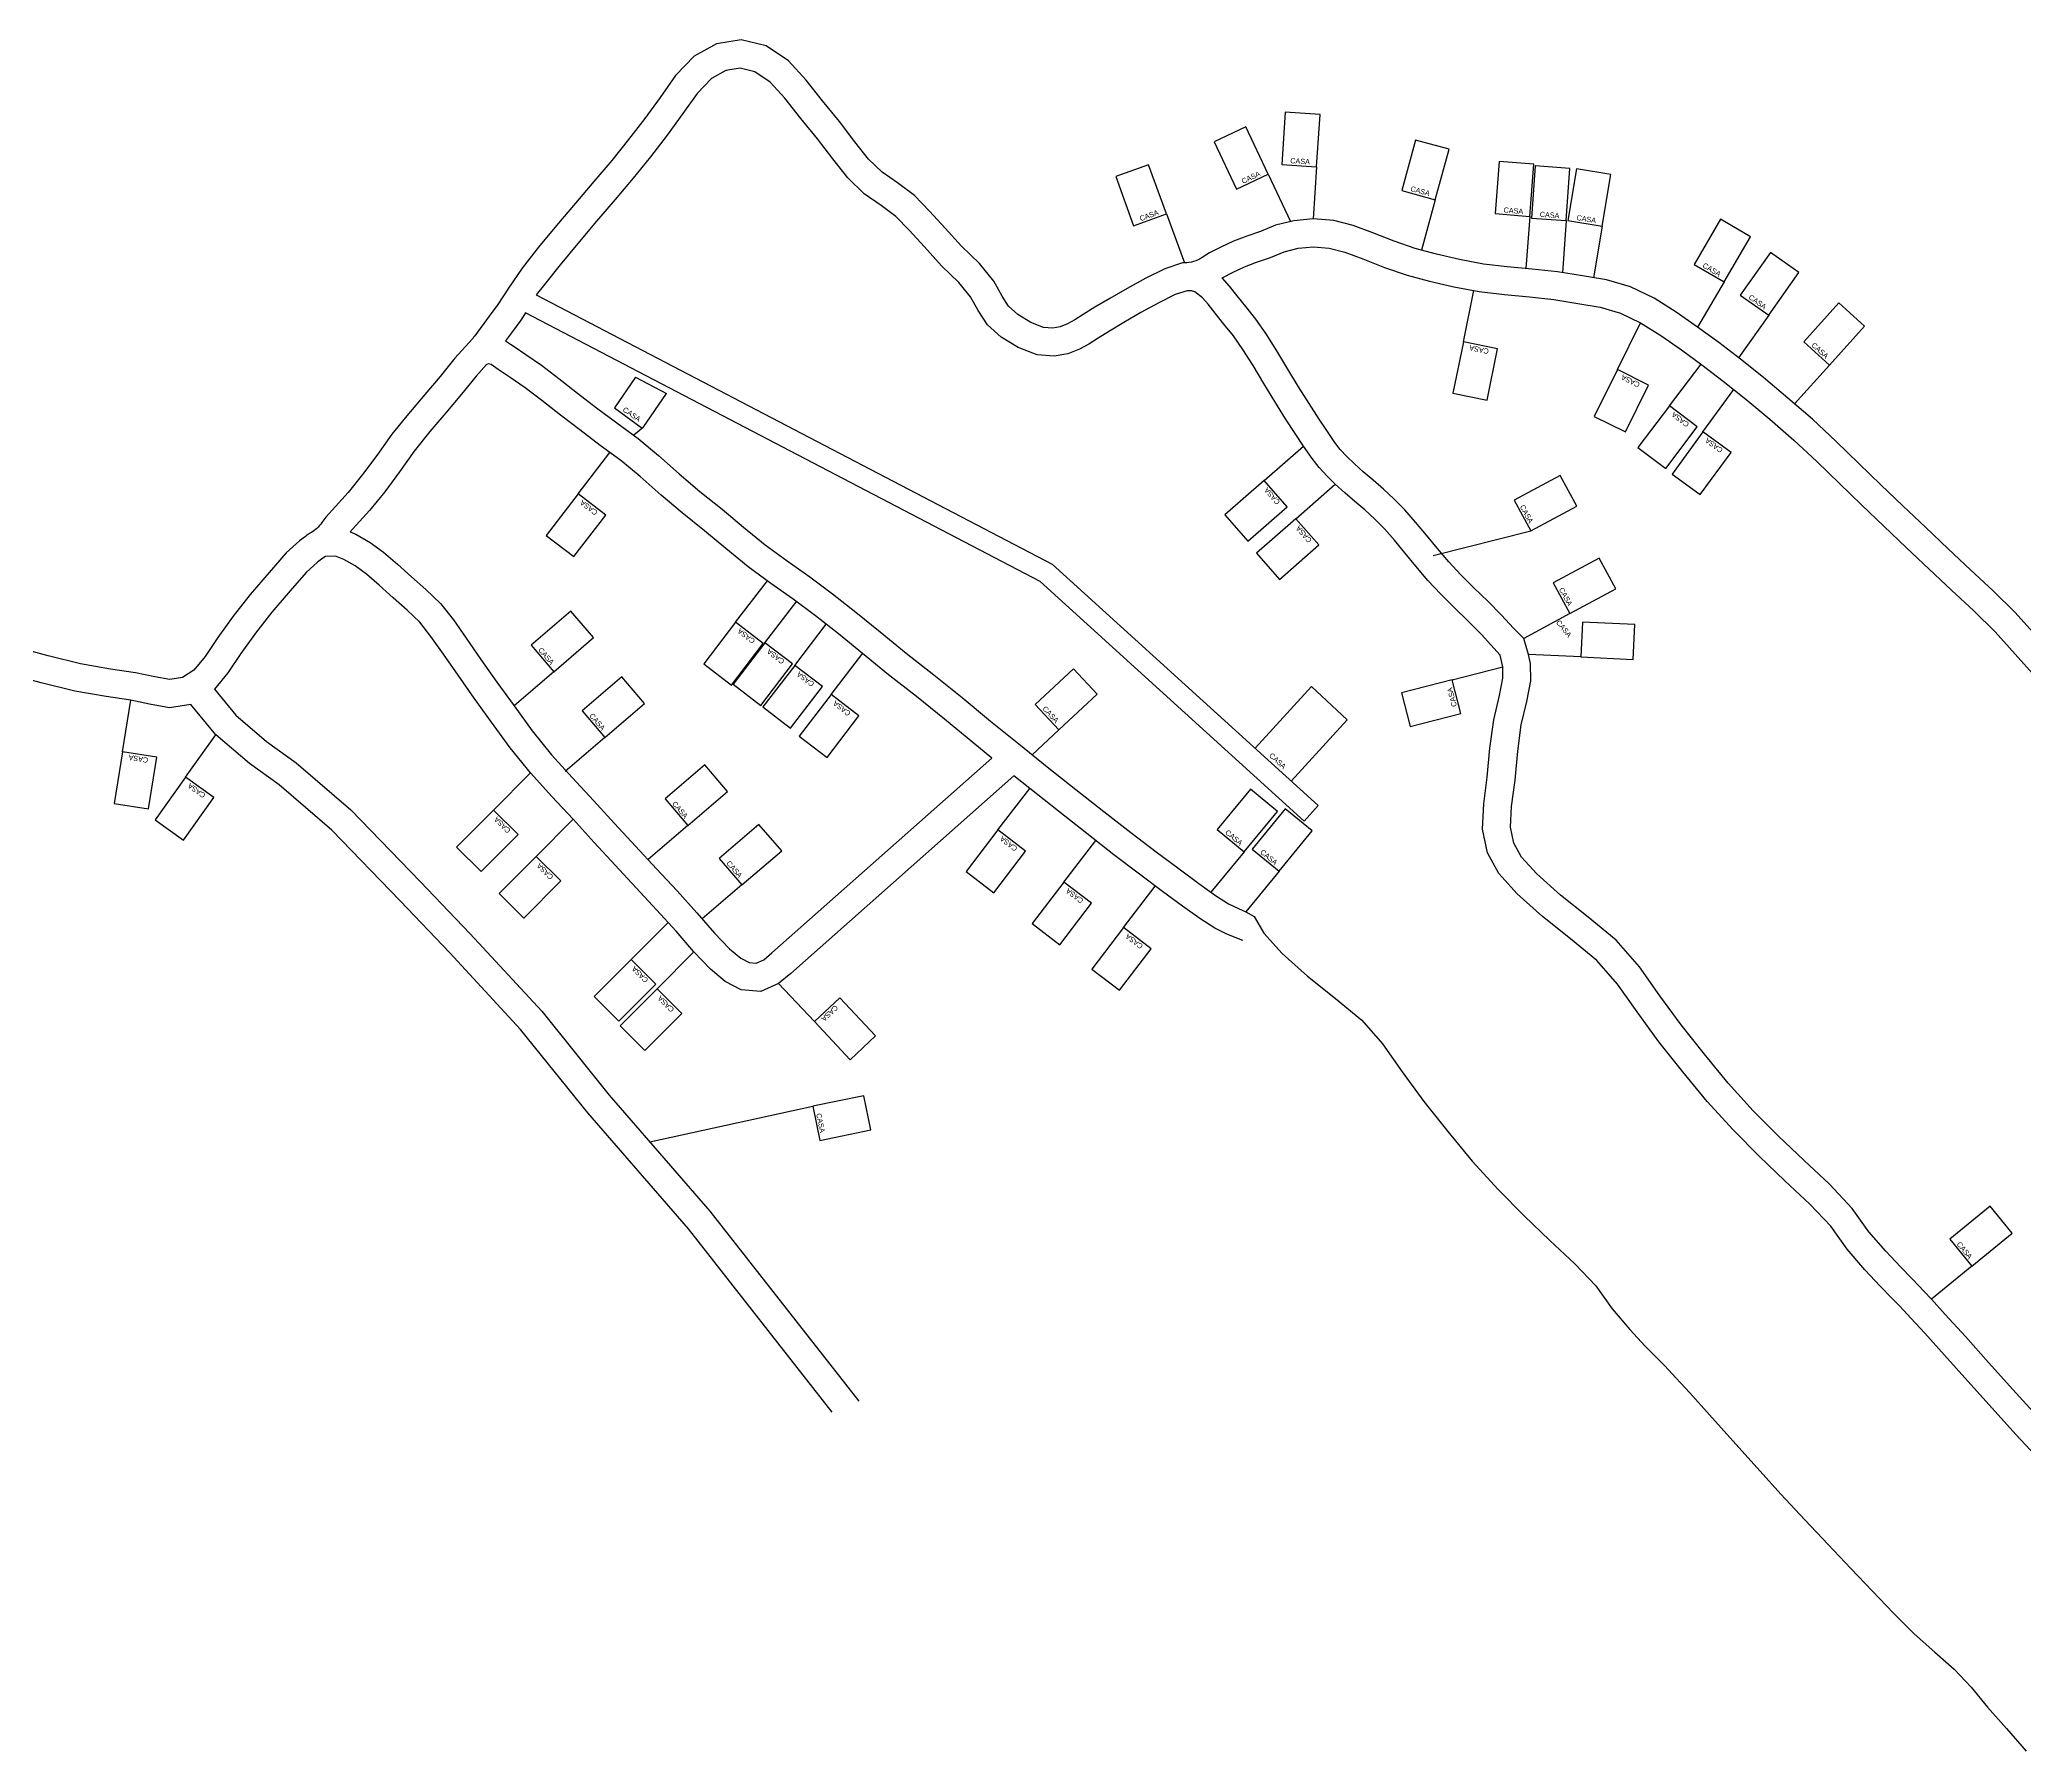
# Model space of a CAD drawing. Extents: x 714896 to 749292, y 8417558 to 8447149.
# Drawn here: x 740014 to 740584, y 8418939 to 8419430 of the extents above; entities that cross this region are included whole.
import ezdxf
from ezdxf.enums import TextEntityAlignment as Align

# ---------------------------------------------------------------- set-up
doc = ezdxf.new("R2010")
doc.units = 0
doc.header["$MEASUREMENT"] = 0
for name, color, linetype in [('LOTE', 7, 'CONTINUOUS'), ('NUM-PORTA', 7, 'CONTINUOUS'), ('QUADRA', 6, 'CONTINUOUS')]:
    doc.layers.add(name, color=color, linetype=linetype)

msp = doc.modelspace()

# ---------------------------------------------------------------- linework, layer by layer
at = {"layer": 'LOTE'}
for p, q in [((740360.22, 8419404.88), (740351.18, 8419400.61)), ((740366.63, 8419391.32), (740360.22, 8419404.88)), ((740371.56, 8419409.08), (740370.59, 8419394.11)), ((740381.53, 8419408.44), (740371.56, 8419409.08)), ((740380.57, 8419393.47), (740381.53, 8419408.44)), ((740351.18, 8419400.61), (740357.58, 8419387.05)), ((740408.91, 8419401.1), (740404.96, 8419386.63)), ((740418.56, 8419398.46), (740408.91, 8419401.1)), ((740414.61, 8419384), (740418.56, 8419398.46)), ((740332.32, 8419394.05), (740322.93, 8419390.62)), ((740337.46, 8419379.96), (740332.32, 8419394.05)), ((740370.59, 8419394.11), (740380.57, 8419393.47)), ((740432.95, 8419394.95), (740431.78, 8419380)), ((740442.92, 8419394.17), (740432.95, 8419394.95)), ((740441.75, 8419379.22), (740442.92, 8419394.17)), ((740443.23, 8419393.7), (740442.18, 8419378.74)), ((740453.2, 8419393), (740443.23, 8419393.7)), ((740452.15, 8419378.04), (740453.2, 8419393)), ((740455.12, 8419392.86), (740452.64, 8419378.07)), ((740464.98, 8419391.21), (740455.12, 8419392.86)), ((740322.93, 8419390.62), (740328.07, 8419376.53)), ((740357.58, 8419387.05), (740366.63, 8419391.32)), ((740404.96, 8419386.63), (740414.61, 8419384)), ((740462.5, 8419376.42), (740464.98, 8419391.21)), ((740328.07, 8419376.53), (740337.46, 8419379.96)), ((740431.78, 8419380), (740441.75, 8419379.22)), ((740442.18, 8419378.74), (740452.15, 8419378.04)), ((740452.64, 8419378.07), (740462.5, 8419376.42)), ((740496.43, 8419378.4), (740488.83, 8419365.46)), ((740505.05, 8419373.34), (740496.43, 8419378.4)), ((740497.46, 8419360.4), (740505.05, 8419373.34)), ((740488.83, 8419365.46), (740497.46, 8419360.4)), ((740510.77, 8419368.89), (740502.12, 8419356.63)), ((740518.94, 8419363.12), (740510.77, 8419368.89)), ((740510.29, 8419350.87), (740518.94, 8419363.12)), ((740502.12, 8419356.63), (740510.29, 8419350.87)), ((740530.34, 8419354.41), (740520.3, 8419343.27)), ((740537.77, 8419347.72), (740530.34, 8419354.41)), ((740527.73, 8419336.58), (740537.77, 8419347.72)), ((740422.69, 8419343.23), (740419.68, 8419328.53)), ((740432.48, 8419341.22), (740422.69, 8419343.23)), ((740429.47, 8419326.53), (740432.48, 8419341.22)), ((740520.3, 8419343.27), (740527.73, 8419336.58)), ((740185.11, 8419333.09), (740179.1, 8419324.35)), ((740466.84, 8419335.27), (740460.19, 8419321.83)), ((740475.8, 8419330.84), (740466.84, 8419335.27)), ((740469.15, 8419317.39), (740475.8, 8419330.84)), ((740187.33, 8419318.68), (740194.04, 8419328.43)), ((740419.68, 8419328.53), (740429.47, 8419326.53)), ((740481.8, 8419324.88), (740472.74, 8419312.92)), ((740489.77, 8419318.84), (740481.8, 8419324.88)), ((740460.19, 8419321.83), (740469.15, 8419317.39)), ((740480.71, 8419306.88), (740489.77, 8419318.84)), ((740472.74, 8419312.92), (740480.71, 8419306.88)), ((740491.4, 8419317.42), (740482.55, 8419305.31)), ((740499.47, 8419311.52), (740491.4, 8419317.42)), ((740490.62, 8419299.41), (740499.47, 8419311.52)), ((740365.54, 8419303.47), (740354.26, 8419293.59)), ((740372.13, 8419295.95), (740365.54, 8419303.47)), ((740450.42, 8419304.94), (740437.23, 8419297.79)), ((740455.19, 8419296.15), (740450.42, 8419304.94)), ((740482.55, 8419305.31), (740490.62, 8419299.41)), ((740168.69, 8419299.62), (740159.56, 8419287.71)), ((740176.62, 8419293.53), (740168.69, 8419299.62)), ((740360.85, 8419286.07), (740372.13, 8419295.95)), ((740437.23, 8419297.79), (740442, 8419289)), ((740442, 8419289), (740455.19, 8419296.15)), ((740167.5, 8419281.63), (740176.62, 8419293.53)), ((740354.26, 8419293.59), (740360.85, 8419286.07)), ((740374.64, 8419292.51), (740363.35, 8419282.62)), ((740381.22, 8419284.98), (740374.64, 8419292.51)), ((740159.56, 8419287.71), (740167.5, 8419281.63)), ((740369.94, 8419275.1), (740381.22, 8419284.98)), ((740363.35, 8419282.62), (740369.94, 8419275.1)), ((740461.63, 8419281.22), (740448.44, 8419274.07)), ((740466.39, 8419272.43), (740461.63, 8419281.22)), ((740448.44, 8419274.07), (740453.21, 8419265.28)), ((740453.21, 8419265.28), (740466.39, 8419272.43)), ((740166.6, 8419265.98), (740155.22, 8419256.22)), ((740173.11, 8419258.39), (740166.6, 8419265.98)), ((740213.85, 8419262.79), (740204.73, 8419250.89)), ((740221.79, 8419256.71), (740213.85, 8419262.79)), ((740456.82, 8419262.85), (740456.35, 8419252.86)), ((740471.81, 8419262.13), (740456.82, 8419262.85)), ((740471.33, 8419252.15), (740471.81, 8419262.13)), ((740155.22, 8419256.22), (740161.73, 8419248.63)), ((740161.73, 8419248.63), (740173.11, 8419258.39)), ((740212.67, 8419244.8), (740221.79, 8419256.71)), ((740222.28, 8419256.93), (740213.16, 8419245.02)), ((740230.22, 8419250.84), (740222.28, 8419256.93)), ((740204.73, 8419250.89), (740212.67, 8419244.8)), ((740221.1, 8419238.94), (740230.22, 8419250.84)), ((740230.84, 8419250.43), (740221.72, 8419238.52)), ((740238.78, 8419244.34), (740230.84, 8419250.43)), ((740456.35, 8419252.86), (740471.33, 8419252.15)), ((740181.26, 8419247.12), (740169.88, 8419237.36)), ((740187.77, 8419239.53), (740181.26, 8419247.12)), ((740213.16, 8419245.02), (740221.1, 8419238.94)), ((740229.66, 8419232.44), (740238.78, 8419244.34)), ((740310.78, 8419249.48), (740299.81, 8419239.26)), ((740317.6, 8419242.17), (740310.78, 8419249.48)), ((740419.42, 8419246.3), (740404.89, 8419242.55)), ((740421.92, 8419236.62), (740419.42, 8419246.3)), ((740176.39, 8419229.76), (740187.77, 8419239.53)), ((740241.27, 8419242.05), (740232.15, 8419230.14)), ((740249.21, 8419235.96), (740241.27, 8419242.05)), ((740299.81, 8419239.26), (740306.62, 8419231.94)), ((740306.62, 8419231.94), (740317.6, 8419242.17)), ((740404.89, 8419242.55), (740407.39, 8419232.87)), ((740169.88, 8419237.36), (740176.39, 8419229.76)), ((740221.72, 8419238.52), (740229.66, 8419232.44)), ((740240.09, 8419224.06), (740249.21, 8419235.96)), ((740407.39, 8419232.87), (740421.92, 8419236.62)), ((740232.15, 8419230.14), (740240.09, 8419224.06)), ((740037.96, 8419225.65), (740035.59, 8419210.83)), ((740047.83, 8419224.07), (740037.96, 8419225.65)), ((740045.47, 8419209.26), (740047.83, 8419224.07)), ((740205.01, 8419221.89), (740193.62, 8419212.12)), ((740211.52, 8419214.3), (740205.01, 8419221.89)), ((740056.02, 8419218.36), (740047.3, 8419206.15)), ((740064.15, 8419212.54), (740056.02, 8419218.36)), ((740035.59, 8419210.83), (740045.47, 8419209.26)), ((740055.43, 8419200.34), (740064.15, 8419212.54)), ((740193.62, 8419212.12), (740200.13, 8419204.53)), ((740200.13, 8419204.53), (740211.52, 8419214.3)), ((740361.62, 8419214.92), (740352.05, 8419203.37)), ((740369.32, 8419208.54), (740361.62, 8419214.92)), ((740047.3, 8419206.15), (740055.43, 8419200.34)), ((740144.39, 8419208.96), (740133.81, 8419198.34)), ((740151.48, 8419201.91), (740144.39, 8419208.96)), ((740220.58, 8419204.82), (740209.19, 8419195.06)), ((740227.09, 8419197.23), (740220.58, 8419204.82)), ((740359.75, 8419196.99), (740369.32, 8419208.54)), ((740371.58, 8419209.32), (740362.07, 8419197.72)), ((740379.31, 8419202.98), (740371.58, 8419209.32)), ((740140.89, 8419191.28), (740151.48, 8419201.91)), ((740289.13, 8419203.23), (740280, 8419191.32)), ((740297.06, 8419197.14), (740289.13, 8419203.23)), ((740352.05, 8419203.37), (740359.75, 8419196.99)), ((740369.8, 8419191.38), (740379.31, 8419202.98)), ((740133.81, 8419198.34), (740140.89, 8419191.28)), ((740156.65, 8419195.66), (740146.07, 8419185.03)), ((740163.74, 8419188.6), (740156.65, 8419195.66)), ((740209.19, 8419195.06), (740215.7, 8419187.47)), ((740215.7, 8419187.47), (740227.09, 8419197.23)), ((740287.94, 8419185.24), (740297.06, 8419197.14)), ((740362.07, 8419197.72), (740369.8, 8419191.38)), ((740153.15, 8419177.98), (740163.74, 8419188.6)), ((740280, 8419191.32), (740287.94, 8419185.24)), ((740308.05, 8419188.29), (740298.92, 8419176.39)), ((740315.99, 8419182.21), (740308.05, 8419188.29)), ((740146.07, 8419185.03), (740153.15, 8419177.98)), ((740306.86, 8419170.3), (740315.99, 8419182.21)), ((740298.92, 8419176.39), (740306.86, 8419170.3)), ((740325.16, 8419175.25), (740316.03, 8419163.34)), ((740333.09, 8419169.17), (740325.16, 8419175.25)), ((740183.89, 8419166.1), (740173.31, 8419155.47)), ((740190.98, 8419159.05), (740183.89, 8419166.1)), ((740323.97, 8419157.26), (740333.09, 8419169.17)), ((740180.39, 8419148.42), (740190.98, 8419159.05)), ((740316.03, 8419163.34), (740323.97, 8419157.26)), ((740173.31, 8419155.47), (740180.39, 8419148.42)), ((740191.33, 8419157.64), (740180.75, 8419147.01)), ((740198.42, 8419150.58), (740191.33, 8419157.64)), ((740243.76, 8419155.12), (740236.48, 8419148.26)), ((740254.05, 8419144.21), (740243.76, 8419155.12)), ((740187.83, 8419139.95), (740198.42, 8419150.58)), ((740236.48, 8419148.26), (740246.77, 8419137.35)), ((740180.75, 8419147.01), (740187.83, 8419139.95)), ((740246.77, 8419137.35), (740254.05, 8419144.21)), ((740250.7, 8419126.99), (740236, 8419124)), ((740252.69, 8419117.19), (740250.7, 8419126.99)), ((740236, 8419124), (740238, 8419114.2)), ((740238, 8419114.2), (740252.69, 8419117.19)), ((740573.81, 8419095.37), (740562.2, 8419085.87)), ((740580.14, 8419087.63), (740573.81, 8419095.37)), ((740562.2, 8419085.87), (740568.53, 8419078.13)), ((740568.53, 8419078.13), (740580.14, 8419087.63))]:
    msp.add_line(p, q, dxfattribs=at)
for points in [[(740380.57, 8419393.47), (740379.61, 8419378.5)], [(740366.63, 8419391.32), (740373.03, 8419377.76)], [(740414.61, 8419384), (740410.65, 8419369.53)], [(740337.46, 8419379.96), (740342.61, 8419365.87)], [(740441.75, 8419379.22), (740440.58, 8419364.26)], [(740452.15, 8419378.04), (740451.11, 8419363.07)], [(740462.5, 8419376.42), (740460.02, 8419361.62)], [(740497.46, 8419360.4), (740489.86, 8419347.46)], [(740422.69, 8419343.23), (740425.7, 8419357.92)], [(740466.84, 8419335.27), (740473.49, 8419348.72)], [(740510.29, 8419350.87), (740501.64, 8419338.61)], [(740481.8, 8419324.88), (740490.86, 8419336.83)], [(740527.73, 8419336.58), (740517.69, 8419325.44)], [(740185.11, 8419333.09), (740194.04, 8419328.43)], [(740179.1, 8419324.35), (740187.04, 8419318.44)], [(740491.4, 8419317.42), (740500.25, 8419329.53)], [(740187.33, 8419318.68), (740184.65, 8419316.43)], [(740365.54, 8419303.47), (740376.83, 8419313.35)], [(740168.69, 8419299.62), (740177.81, 8419311.52)], [(740374.64, 8419292.51), (740385.92, 8419302.39)], [(740414, 8419282), (740442, 8419289)], [(740213.85, 8419262.79), (740222.98, 8419274.7)], [(740222.28, 8419256.93), (740231.41, 8419268.83)], [(740230.84, 8419250.43), (740239.88, 8419262.22)], [(740453.21, 8419265.28), (740440.02, 8419258.13)], [(740241.27, 8419242.05), (740250.4, 8419253.95)], [(740419.42, 8419246.3), (740433.94, 8419250.05)], [(740456.35, 8419252.86), (740441.37, 8419253.58)], [(740161.73, 8419248.63), (740150.34, 8419238.86)], [(740362.89, 8419226.68), (740379.06, 8419244.43)], [(740389.28, 8419234.86), (740379.06, 8419244.43)], [(740037.96, 8419225.65), (740040.32, 8419240.46)], [(740373.25, 8419217.27), (740389.28, 8419234.86)], [(740056.02, 8419218.36), (740064.73, 8419230.56)], [(740176.39, 8419229.76), (740165, 8419220)], [(740306.62, 8419231.94), (740298.97, 8419224.83)], [(740144.39, 8419208.96), (740154.98, 8419219.59)], [(740289.13, 8419203.23), (740298.25, 8419215.13)], [(740156.65, 8419195.66), (740167.24, 8419206.29)], [(740200.13, 8419204.53), (740188.74, 8419194.77)], [(740308.05, 8419188.29), (740317.17, 8419200.2)], [(740359.75, 8419196.99), (740350.19, 8419185.44)], [(740215.7, 8419187.47), (740204.32, 8419177.7)], [(740369.8, 8419191.38), (740360.29, 8419179.78)], [(740325.16, 8419175.25), (740334.28, 8419187.15)], [(740183.89, 8419166.1), (740194.48, 8419176.73)], [(740191.33, 8419157.64), (740201.92, 8419168.26)], [(740236.48, 8419148.26), (740226.19, 8419159.17)], [(740189.22, 8419113.83), (740236, 8419124)], [(740568.53, 8419078.13), (740556.92, 8419068.63)]]:
    msp.add_lwpolyline(points, dxfattribs=at)
at = {"layer": 'QUADRA'}
msp.add_lwpolyline([(740586.94, 8419258.99), (740581, 8419265.58), (740574.67, 8419271.85), (740568.19, 8419277.88), (740561.75, 8419283.85), (740555.24, 8419290.06), (740548.78, 8419296.16), (740542.46, 8419302.25), (740536.1, 8419308.34), (740529.58, 8419314.67), (740522.79, 8419321.03), (740515.74, 8419327.12), (740508.8, 8419332.98), (740502.13, 8419338.23), (740495.91, 8419343), (740489.86, 8419347.46), (740483.74, 8419351.7), (740477.38, 8419355.73), (740470.6, 8419358.98), (740463.69, 8419361.01), (740456.8, 8419362.16), (740449.68, 8419363.3), (740442.39, 8419364.11), (740435.27, 8419364.73), (740428.4, 8419365.56), (740421.53, 8419366.81), (740414.95, 8419368.39), (740408.87, 8419370), (740402.85, 8419372.1), (740396.69, 8419374.53), (740391.09, 8419376.64), (740385.46, 8419378.05), (740379.61, 8419378.5), (740373.99, 8419377.99), (740368.79, 8419376.71), (740364.46, 8419374.93), (740360.57, 8419373.58), (740356.75, 8419372.1), (740353.1, 8419370.4), (740349.86, 8419368.73), (740347.74, 8419367.4, -0.136462), (740342.61, 8419365.87), (740342.08, 8419365.86), (740336.98, 8419364.21), (740331.57, 8419361.54), (740326.22, 8419358.58), (740321.21, 8419355.71), (740316.96, 8419353.14), (740313.63, 8419351.04), (740311.17, 8419349.51), (740309.12, 8419348.4), (740306.98, 8419347.53), (740304.89, 8419347.15), (740302.25, 8419347.37), (740298.55, 8419348.81), (740294.88, 8419351.06), (740292.19, 8419353.44), (740290.3, 8419356.31), (740287.94, 8419360.65), (740283.8, 8419365.7), (740278.64, 8419370.65), (740273.95, 8419375.82), (740269.53, 8419380.68), (740265.16, 8419385.25), (740260.28, 8419388.83), (740255.9, 8419391.89), (740252, 8419395.66), (740248.09, 8419400.58), (740243.7, 8419406.41), (740238.82, 8419412.33), (740234.15, 8419418.27), (740229.05, 8419423.84), (740222.64, 8419428.09), (740215.51, 8419429.89), (740208.41, 8419428.74), (740201.97, 8419425.17), (740196.64, 8419419.6), (740192.24, 8419413.35), (740187.83, 8419407.29), (740183.15, 8419401.29), (740178.33, 8419395.29), (740173.24, 8419389.22), (740167.89, 8419382.99), (740162.51, 8419376.58), (740157.3, 8419370.35), (740152.59, 8419364.39), (740148.69, 8419358.67), (740145.65, 8419353.98), (740143.12, 8419350.57), (740139.04, 8419344.97, -0.027391), (740138.35, 8419344.12), (740133.31, 8419338.6), (740129.08, 8419333.3), (740124.68, 8419328.1), (740119.98, 8419322.61), (740115.23, 8419316.72), (740110.96, 8419310.68), (740106.86, 8419305.16), (740102.74, 8419300.07), (740099.09, 8419295.99), (740096.27, 8419292.93), (740095.2, 8419291.39, -0.110306), (740091.98, 8419288.44), (740091.62, 8419288.24, 0.035722), (740090.44, 8419287.44), (740088.78, 8419286.14), (740084.97, 8419282.68), (740080.06, 8419277.11), (740074.62, 8419270.75), (740069.71, 8419264.52), (740065.31, 8419258.42), (740061.72, 8419253.02), (740058.46, 8419249.03), (740055.19, 8419246.92), (740051.58, 8419246.38), (740047.27, 8419247.2), (740041.71, 8419248.34), (740034.56, 8419249.4), (740025.95, 8419250.85), (740016.63, 8419253.15), (740007.12, 8419255.72)], format="xyb", dxfattribs=at)
for points in [[(740588.02, 8419022.5), (740581.2, 8419029.86), (740574.33, 8419037.41), (740567.35, 8419045.14), (740560.74, 8419052.61), (740555.03, 8419058.89), (740551.03, 8419063.22), (740549.04, 8419065.39), (740547.66, 8419066.84), (740545.61, 8419068.96), (740542.25, 8419072.36), (740537.87, 8419077.11), (740532.74, 8419083.01), (740528.05, 8419089.61), (740522.04, 8419095.92), (740514.89, 8419102.6), (740507.49, 8419109.66), (740500.02, 8419117.21), (740492.6, 8419125.37), (740485.59, 8419133.9), (740478.77, 8419142.48), (740472.5, 8419151.03), (740466.89, 8419159.04), (740460.93, 8419165.81), (740453.42, 8419172.01), (740445.36, 8419178.44), (740438.08, 8419184.92), (740432.79, 8419190.76), (740429.57, 8419196.69), (740428.18, 8419203.42), (740428.53, 8419210.71), (740429.53, 8419218.42), (740430.29, 8419226.71), (740431.41, 8419234.84), (740433.05, 8419241.76), (740433.98, 8419246.75), (740433.94, 8419250.05), (740433.23, 8419253.34), (740427.82, 8419259.33), (740424.05, 8419263.16), (740420.04, 8419267), (740416.18, 8419270.84), (740412.47, 8419274.82), (740409.05, 8419278.85), (740405.9, 8419282.72), (740402.86, 8419286.32), (740400.02, 8419289.61), (740397.17, 8419292.45), (740394.37, 8419295.04), (740391.56, 8419297.46), (740388.7, 8419299.9), (740385.92, 8419302.39), (740383.55, 8419304.75), (740381.25, 8419307.15), (740379.26, 8419309.73), (740376.83, 8419313.35), (740374.61, 8419316.68), (740371.65, 8419321.2), (740368.59, 8419326.12), (740365.43, 8419331.28), (740362.32, 8419336.42), (740359.41, 8419341.08), (740356.7, 8419344.97), (740353.96, 8419348.35), (740351.49, 8419351.48), (740349.4, 8419354.08), (740347.82, 8419355.88), (740345.64, 8419357.56), (740344.71, 8419357.91), (740343.41, 8419357.88), (740340, 8419356.78), (740335.28, 8419354.45), (740330.14, 8419351.61), (740325.27, 8419348.81), (740321.16, 8419346.33), (740317.87, 8419344.26), (740315.19, 8419342.59), (740312.54, 8419341.16), (740309.23, 8419339.8), (740305.26, 8419339.09), (740300.43, 8419339.5), (740294.98, 8419341.61), (740290.1, 8419344.61), (740286.09, 8419348.16), (740283.44, 8419352.19), (740281.27, 8419356.16), (740277.91, 8419360.26), (740272.91, 8419365.07), (740268.02, 8419370.44), (740263.68, 8419375.22), (740259.86, 8419379.21), (740255.63, 8419382.32), (740250.79, 8419385.7), (740246.06, 8419390.27), (740241.76, 8419395.69), (740237.41, 8419401.46), (740232.58, 8419407.32), (740228.04, 8419413.09), (740223.81, 8419417.72), (740219.36, 8419420.66), (740215.15, 8419421.73), (740211.07, 8419421.07), (740206.91, 8419418.77), (740202.83, 8419414.5), (740198.74, 8419408.69), (740194.22, 8419402.48), (740189.42, 8419396.33), (740184.52, 8419390.21), (740179.34, 8419384.05), (740173.99, 8419377.81), (740168.64, 8419371.44), (740163.51, 8419365.3), (740159.04, 8419359.65), (740156.64, 8419356.74), (740304.73, 8419279.48), (740381.02, 8419210.22), (740376.98, 8419205.78), (740301.27, 8419274.52), (740153.61, 8419351.56), (740152.22, 8419349.42), (740149.57, 8419345.84), (740147.9, 8419343.55), (740149.29, 8419342.58), (740150.32, 8419341.86), (740153.7, 8419339.58), (740158.15, 8419336.53), (740163.2, 8419332.73), (740168.5, 8419328.56), (740173.98, 8419324.35), (740179.8, 8419319.98), (740185.91, 8419315.51), (740191.71, 8419310.65), (740197.71, 8419305.35), (740203.65, 8419300.33), (740209.99, 8419295.25), (740216.18, 8419290.12), (740222.37, 8419285.05), (740228.69, 8419280.44), (740235.12, 8419275.86), (740241.66, 8419271), (740248.35, 8419265.72), (740255.36, 8419260.04), (740262.77, 8419253.98), (740270.77, 8419247.77), (740278.86, 8419241.2), (740287.01, 8419234.48), (740295.14, 8419227.92), (740303.24, 8419221.38), (740311.47, 8419214.88), (740319.54, 8419208.5), (740327.29, 8419202.46), (740334.56, 8419196.93), (740341.09, 8419192.05), (740346.76, 8419187.89), (740351.56, 8419184.46), (740355.32, 8419182.07), (740358.1, 8419180.67), (740360.29, 8419179.78), (740362.68, 8419178.39), (740365.37, 8419173.62), (740370.66, 8419167.78), (740377.95, 8419161.3), (740386, 8419154.87), (740393.51, 8419148.67), (740399.47, 8419141.9), (740405.08, 8419133.89), (740411.35, 8419125.34), (740418.18, 8419116.76), (740425.18, 8419108.23), (740432.6, 8419100.07), (740440.08, 8419092.52), (740447.48, 8419085.46), (740454.63, 8419078.78), (740460.63, 8419072.47), (740465.32, 8419065.87), (740470.45, 8419059.97), (740474.83, 8419055.22), (740478.19, 8419051.82), (740480.24, 8419049.7), (740481.63, 8419048.25), (740483.61, 8419046.08), (740487.61, 8419041.75), (740493.32, 8419035.47), (740499.93, 8419028), (740506.91, 8419020.27), (740513.78, 8419012.72), (740520.61, 8419005.36), (740527.29, 8418998.25), (740533.8, 8418991.42), (740540, 8418984.92), (740546.03, 8418978.61), (740551.99, 8418972.65), (740557.91, 8418967.37), (740563.5, 8418962.53), (740568.35, 8418957.37), (740573.07, 8418951.62), (740578.48, 8418945.52), (740584.11, 8418938.98)], [(740587.09, 8419035.27), (740580.26, 8419042.78), (740573.32, 8419050.47), (740566.69, 8419057.95), (740560.93, 8419064.29), (740556.92, 8419068.63), (740554.89, 8419070.86), (740553.42, 8419072.38), (740551.34, 8419074.55), (740548.04, 8419077.89), (740543.83, 8419082.45), (740539.03, 8419087.96), (740534.24, 8419094.71), (740527.68, 8419101.61), (740520.39, 8419108.42), (740513.1, 8419115.37), (740505.82, 8419122.72), (740498.65, 8419130.61), (740491.82, 8419138.93), (740485.13, 8419147.34), (740479, 8419155.69), (740473.19, 8419163.99), (740466.51, 8419171.58), (740458.46, 8419178.22), (740450.52, 8419184.56), (740443.72, 8419190.61), (740439.36, 8419195.42), (740437.17, 8419199.46), (740436.22, 8419204.05), (740436.5, 8419210), (740437.48, 8419217.54), (740438.24, 8419225.8), (740439.29, 8419233.37), (740440.88, 8419240.1), (740441.99, 8419246.05), (740441.93, 8419250.95), (740441.37, 8419253.58), (740440.02, 8419258.13), (740437.01, 8419261.09), (740433.64, 8419264.82), (740429.67, 8419268.85), (740425.63, 8419272.72), (740421.93, 8419276.41), (740418.45, 8419280.14), (740415.21, 8419283.96), (740412.06, 8419287.82), (740408.95, 8419291.51), (740405.88, 8419295.07), (740402.71, 8419298.22), (740399.7, 8419301), (740396.76, 8419303.54), (740393.96, 8419305.92), (740391.42, 8419308.2), (740389.26, 8419310.35), (740387.32, 8419312.38), (740385.76, 8419314.41), (740383.48, 8419317.8), (740381.29, 8419321.09), (740378.4, 8419325.51), (740375.4, 8419330.32), (740372.26, 8419335.44), (740369.14, 8419340.61), (740366.09, 8419345.49), (740363.09, 8419349.78), (740360.21, 8419353.35), (740357.74, 8419356.47), (740355.53, 8419359.22), (740353.46, 8419361.58), (740356.63, 8419363.22), (740359.88, 8419364.74), (740363.32, 8419366.07), (740367.3, 8419367.44), (740371.28, 8419369.09), (740375.31, 8419370.08), (740379.66, 8419370.47), (740384.17, 8419370.12), (740388.7, 8419368.99), (740393.81, 8419367.06), (740400.06, 8419364.6), (740406.52, 8419362.35), (740412.99, 8419360.63), (740419.88, 8419358.98), (740427.2, 8419357.65), (740434.44, 8419356.77), (740441.6, 8419356.14), (740448.61, 8419355.37), (740455.51, 8419354.27), (740461.9, 8419353.2), (740467.73, 8419351.49), (740473.49, 8419348.72), (740479.32, 8419345.03), (740485.21, 8419340.96), (740491.1, 8419336.6), (740497.23, 8419331.91), (740503.74, 8419326.78), (740510.54, 8419321.04), (740517.44, 8419315.08), (740524.06, 8419308.88), (740530.55, 8419302.58), (740536.92, 8419296.48), (740543.25, 8419290.37), (740549.73, 8419284.26), (740556.27, 8419278.02), (740562.74, 8419272.02), (740569.13, 8419266.08), (740575.21, 8419260.06), (740581.01, 8419253.62), (740586.83, 8419247.2)], [(740359.42, 8419171.5), (740359.42, 8419171.5), (740354.78, 8419173.39), (740351.37, 8419175.11), (740347.09, 8419177.82), (740342.06, 8419181.41), (740336.33, 8419185.63), (740329.75, 8419190.54), (740322.41, 8419196.12), (740314.59, 8419202.21), (740306.52, 8419208.6), (740298.25, 8419215.13), (740293.73, 8419218.78), (740229.69, 8419162.06), (740226.19, 8419159.17), (740221.12, 8419156.9), (740215.48, 8419157.39), (740210.86, 8419159.8), (740206.65, 8419163.32), (740201.92, 8419168.26), (740196.79, 8419174.17), (740191.21, 8419180.35), (740185.36, 8419186.66), (740179.3, 8419193.17), (740173.27, 8419199.66), (740167.24, 8419206.29), (740161.11, 8419212.87), (740154.98, 8419219.59), (740149.19, 8419226.83), (740143.88, 8419234.14), (740138.83, 8419240.99), (740134.24, 8419247.59), (740130.04, 8419253.64), (740126.47, 8419258.73), (740123.26, 8419262.83), (740119.63, 8419266.31), (740115.58, 8419269.86), (740111.63, 8419273.47), (740107.93, 8419276.59), (740104.69, 8419278.95), (740101.47, 8419280.81), (740099.04, 8419281.76), (740096.24, 8419281.66), (740095.49, 8419281.23), (740093.94, 8419280.02), (740090.67, 8419277.05), (740086.09, 8419271.86), (740080.8, 8419265.67), (740076.09, 8419259.71), (740071.89, 8419253.87), (740068.17, 8419248.27), (740064.35, 8419243.59), (740064.35, 8419243.59), (740070.47, 8419236.18), (740079.31, 8419228.57), (740087.84, 8419222.49), (740103.52, 8419208.99), (740123.37, 8419188.43), (740137.69, 8419173.46), (740158.24, 8419151.22), (740177.59, 8419127.2), (740206.52, 8419093.93), (740249.22, 8419039.39)], [(740241.53, 8419036.24), (740200.35, 8419088.84), (740171.46, 8419122.07), (740152.18, 8419146), (740131.86, 8419167.98), (740117.6, 8419182.89), (740098.02, 8419203.17), (740082.9, 8419216.19), (740074.37, 8419222.27), (740064.73, 8419230.56), (740057.6, 8419239.19), (740051.42, 8419238.27), (740045.72, 8419239.35), (740040.32, 8419240.46), (740033.31, 8419241.49), (740024.32, 8419243.01), (740014.62, 8419245.4), (740005.08, 8419247.99)]]:
    msp.add_lwpolyline(points, dxfattribs=at)
msp.add_lwpolyline([(740103.25, 8419288.7), (740104.95, 8419288.04), (740109.06, 8419285.66), (740112.87, 8419282.89), (740116.91, 8419279.48), (740120.91, 8419275.82), (740125.04, 8419272.21), (740129.21, 8419268.2), (740132.9, 8419263.49), (740136.6, 8419258.22), (740140.81, 8419252.16), (740145.34, 8419245.65), (740150.34, 8419238.86), (740155.55, 8419231.68), (740161.06, 8419224.79), (740167, 8419218.3), (740173.12, 8419211.71), (740179.16, 8419205.08), (740185.16, 8419198.62), (740191.22, 8419192.1), (740197.11, 8419185.75), (740202.78, 8419179.47), (740207.83, 8419173.65), (740212.12, 8419169.18), (740215.33, 8419166.5), (740217.76, 8419165.22), (740219.75, 8419165.05), (740221.94, 8419166.03), (740224.29, 8419167.98), (740287.42, 8419223.87), (740281.96, 8419228.28), (740273.8, 8419235.01), (740265.79, 8419241.5), (740257.78, 8419247.73), (740250.31, 8419253.84), (740243.36, 8419259.47), (740236.8, 8419264.65), (740230.41, 8419269.39), (740224.01, 8419273.95), (740217.47, 8419278.72), (740211.09, 8419283.95), (740204.93, 8419289.05), (740198.56, 8419294.16), (740192.48, 8419299.29), (740186.49, 8419304.58), (740180.97, 8419309.21), (740175.04, 8419313.55), (740169.14, 8419317.97), (740163.59, 8419322.24), (740158.32, 8419326.39), (740153.48, 8419330.03), (740149.2, 8419332.97), (740145.79, 8419335.26), (740143.7, 8419336.73), (740143.1, 8419336.95), (740142.43, 8419336.72), (740139.4, 8419333.4), (740135.26, 8419328.22), (740130.77, 8419322.92), (740126.13, 8419317.5), (740121.62, 8419311.9), (740117.44, 8419305.99), (740113.19, 8419300.26), (740108.83, 8419294.88), (740105.02, 8419290.62), (740103.25, 8419288.7), (740103.25, 8419288.7)], close=True, dxfattribs=at)

# ---------------------------------------------------------------- texts
at = {"layer": 'NUM-PORTA'}
for rotation, p in [(356.3235, (740375.78, 8419394.29)), (25.2904, (740362.03, 8419389.72)), (344.7172, (740410.08, 8419385.77)), (20.0556, (740332.74, 8419378.78)), (355.5288, (740436.97, 8419380.11)), (355.9975, (740447.36, 8419378.89)), (350.4893, (740457.82, 8419377.72)), (329.5855, (740493.55, 8419363.29)), (324.7688, (740506.63, 8419354.08)), (168.4203, (740427.32, 8419341.75)), (317.967, (740524.48, 8419340.2)), (153.6775, (740470.95, 8419332.67)), (325.4601, (740183.64, 8419321.84)), (142.8447, (740485.35, 8419321.55)), (143.8227, (740495, 8419314.15)), (131.2124, (740368.34, 8419299.49)), (142.5335, (740172.21, 8419296.27)), (298.4671, (740440.15, 8419293.5)), (131.2124, (740377.44, 8419288.53)), (298.4671, (740451.36, 8419269.78)), (309.2916, (740450.93, 8419260.51)), (142.5335, (740217.38, 8419259.44)), (310.6153, (740158.97, 8419252.63)), (142.5335, (740225.81, 8419253.58)), (142.5335, (740234.37, 8419247.08)), (142.5335, (740244.8, 8419238.7)), (312.9531, (740303.7, 8419235.84)), (104.4684, (740420.13, 8419241.49)), (310.6153, (740173.63, 8419233.77)), (170.9312, (740042.65, 8419224.38)), (317.5724, (740368.87, 8419222.49)), (144.4627, (740059.65, 8419215.13)), (310.6153, (740197.37, 8419208.54)), (135.1138, (740147.46, 8419205.19)), (142.5335, (740292.65, 8419199.88)), (320.3757, (740356.36, 8419200.47)), (135.1138, (740159.72, 8419191.88)), (310.6153, (740212.94, 8419191.47)), (320.6542, (740366.39, 8419194.85)), (142.5335, (740311.57, 8419184.94)), (142.5335, (740328.68, 8419171.9)), (135.1138, (740186.96, 8419162.32)), (135.1138, (740194.4, 8419153.86)), (223.3215, (740240.35, 8419151.2)), (281.5125, (740237.53, 8419119.04)), (309.2916, (740565.86, 8419082.2))]:
    msp.add_text('CASA', height=1.5, rotation=rotation, dxfattribs=at).set_placement(p, align=Align.CENTER)

doc.saveas('drawing.dxf')
